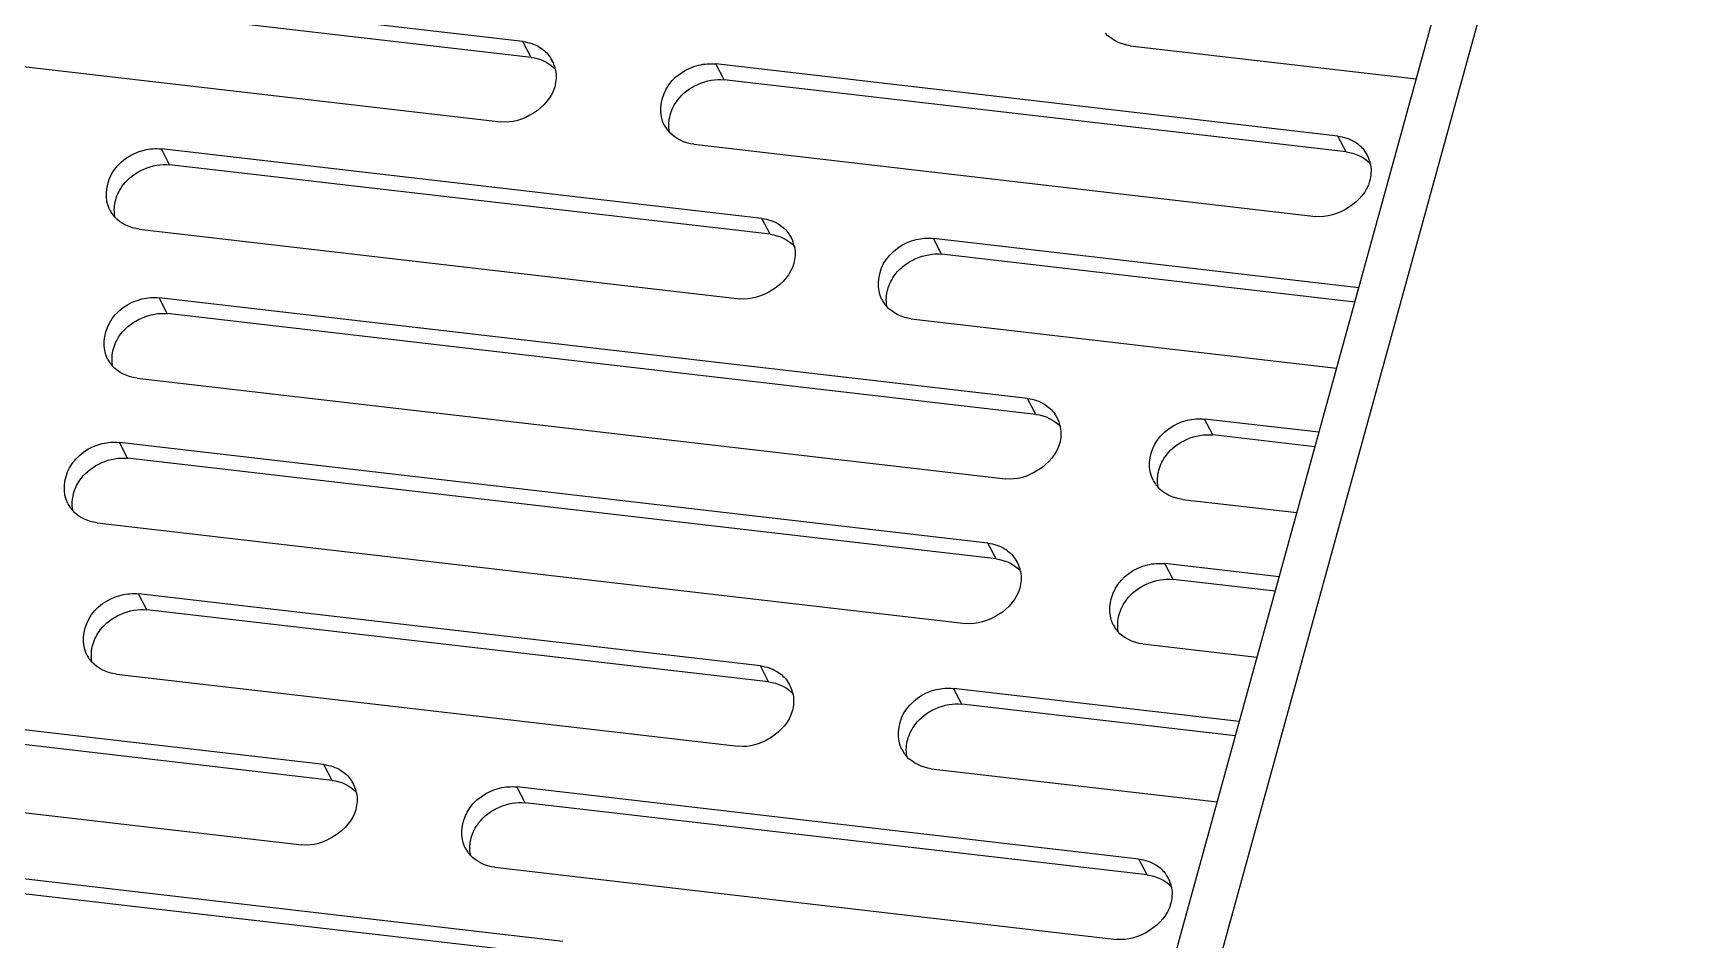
# Model space of a CAD drawing. Header units: millimetres. Extents: x -177 to 18421, y -5017 to 3255.
# Drawn here: x 13249.96 to 13268.17, y 1990.91 to 2000.84 of the extents above; entities that cross this region are included whole.
import ezdxf

# ---------------------------------------------------------------- set-up
doc = ezdxf.new("R2010")
doc.units = ezdxf.units.MM
doc.header["$LTSCALE"] = 46.255
doc.layers.get('0').update_dxf_attribs({"linetype": 'CONTINUOUS'})

msp = doc.modelspace()

# ---------------------------------------------------------------- linework, layer by layer
at = {"color": 7, "linetype": 'Continuous'}
for p, q in [((13273.061, 2027.345), (13260.587, 1982.052)), ((13272.517, 2027.197), (13260.099, 1982.108)), ((13255.331, 2000.748), (13248.515, 2001.538)), ((13255.421, 2000.575), (13255.331, 2000.748)), ((13248.273, 2000.658), (13255.089, 1999.868)), ((13261.988, 2000.703), (13265.121, 2000.34)), ((13264.262, 1999.713), (13257.446, 2000.503)), ((13257.536, 2000.33), (13257.446, 2000.503)), ((13264.352, 1999.54), (13264.262, 1999.713)), ((13257.95, 1998.81), (13251.369, 1999.573)), ((13251.459, 1999.399), (13251.369, 1999.573)), ((13257.204, 1999.623), (13264.02, 1998.833)), ((13258.04, 1998.637), (13257.95, 1998.81)), ((13251.127, 1998.693), (13257.708, 1997.93)), ((13264.491, 1998.052), (13259.831, 1998.592)), ((13259.92, 1998.419), (13259.831, 1998.592)), ((13260.863, 1996.838), (13251.344, 1997.941)), ((13251.434, 1997.768), (13251.344, 1997.941)), ((13259.588, 1997.712), (13264.248, 1997.172)), ((13251.102, 1997.061), (13260.621, 1995.958)), ((13260.953, 1996.665), (13260.863, 1996.838)), ((13264.054, 1996.469), (13262.802, 1996.614)), ((13262.892, 1996.44), (13262.802, 1996.614)), ((13260.427, 1995.254), (13250.908, 1996.357)), ((13250.998, 1996.184), (13250.908, 1996.357)), ((13262.56, 1995.734), (13263.812, 1995.589)), ((13250.666, 1995.478), (13260.185, 1994.375)), ((13260.517, 1995.081), (13260.427, 1995.254)), ((13263.618, 1994.885), (13262.366, 1995.03)), ((13262.456, 1994.856), (13262.366, 1995.03)), ((13257.934, 1993.909), (13251.118, 1994.699)), ((13251.208, 1994.525), (13251.118, 1994.699)), ((13262.124, 1994.15), (13263.376, 1994.005)), ((13250.876, 1993.819), (13257.692, 1993.029)), ((13258.024, 1993.735), (13257.934, 1993.909)), ((13263.182, 1993.301), (13260.05, 1993.664)), ((13260.14, 1993.49), (13260.05, 1993.664)), ((13253.15, 1992.829), (13246.334, 1993.619)), ((13246.092, 1992.739), (13252.908, 1991.949)), ((13253.24, 1992.655), (13253.15, 1992.829)), ((13259.807, 1992.784), (13262.94, 1992.421)), ((13262.081, 1991.794), (13255.265, 1992.584)), ((13255.355, 1992.41), (13255.265, 1992.584)), ((13255.769, 1990.891), (13249.188, 1991.654)), ((13255.023, 1991.704), (13261.839, 1990.914)), ((13262.171, 1991.621), (13262.081, 1991.794))]:
    msp.add_line(p, q, dxfattribs=at)
at = {"color": 3, "linetype": 'Continuous'}
for p, q in [((13255.421, 2000.575), (13248.605, 2001.365)), ((13264.352, 1999.54), (13257.536, 2000.33)), ((13258.04, 1998.637), (13251.459, 1999.399)), ((13264.447, 1997.894), (13259.92, 1998.419)), ((13260.953, 1996.665), (13251.434, 1997.768)), ((13264.011, 1996.311), (13262.892, 1996.44)), ((13260.517, 1995.081), (13250.998, 1996.184)), ((13263.575, 1994.727), (13262.456, 1994.856)), ((13258.024, 1993.735), (13251.208, 1994.525)), ((13253.24, 1992.655), (13246.424, 1993.445)), ((13263.138, 1993.143), (13260.14, 1993.49)), ((13262.171, 1991.621), (13255.355, 1992.41)), ((13255.859, 1990.718), (13249.278, 1991.48))]:
    msp.add_line(p, q, dxfattribs=at)
at = {"color": 7, "linetype": 'Continuous'}
for centre, radius, start, end in [((13255.33, 2000.371), 0.365, 27.4056, 35.1828), ((13255.323, 2000.368), 0.372, 10.3285, 27.3353), ((13257.205, 2000.001), 0.365, 207.4056, 215.1828), ((13257.208, 2000.003), 0.368, 215.202, 221.3403), ((13264.261, 1999.336), 0.365, 27.4056, 35.1828), ((13264.255, 1999.333), 0.372, 10.3285, 27.3353), ((13251.128, 1999.07), 0.365, 207.4056, 215.1828), ((13251.131, 1999.072), 0.368, 215.202, 221.3403), ((13257.949, 1998.433), 0.365, 27.4056, 35.1828), ((13257.942, 1998.43), 0.372, 10.3285, 27.3353), ((13259.589, 1998.09), 0.365, 207.4056, 215.1828), ((13259.592, 1998.092), 0.368, 215.202, 221.3403), ((13251.103, 1997.439), 0.365, 207.4056, 215.1828), ((13251.106, 1997.441), 0.368, 215.202, 221.3403), ((13260.862, 1996.461), 0.365, 27.4056, 35.1828), ((13260.856, 1996.458), 0.372, 10.3285, 27.3353), ((13262.561, 1996.111), 0.365, 207.4056, 215.1828), ((13262.564, 1996.113), 0.368, 215.202, 221.3403), ((13250.667, 1995.855), 0.365, 207.4056, 215.1828), ((13250.67, 1995.857), 0.368, 215.202, 221.3403), ((13260.426, 1994.877), 0.365, 27.4056, 35.1828), ((13260.419, 1994.874), 0.372, 10.3285, 27.3353), ((13262.125, 1994.527), 0.365, 207.4056, 215.1828), ((13262.128, 1994.529), 0.368, 215.202, 221.3403), ((13250.877, 1994.196), 0.365, 207.4056, 215.1828), ((13250.88, 1994.198), 0.368, 215.202, 221.3403), ((13257.933, 1993.531), 0.365, 27.4056, 35.1828), ((13257.927, 1993.528), 0.372, 10.3285, 27.3353), ((13259.809, 1993.161), 0.365, 207.4056, 215.1828), ((13259.811, 1993.163), 0.368, 215.202, 221.3403), ((13253.149, 1992.451), 0.365, 27.4056, 35.1828), ((13253.142, 1992.448), 0.372, 10.3285, 27.3353), ((13255.024, 1992.081), 0.365, 207.4056, 215.1828), ((13255.027, 1992.083), 0.368, 215.202, 221.3403), ((13262.08, 1991.416), 0.365, 27.4056, 35.1828), ((13262.074, 1991.414), 0.372, 10.3285, 27.3353)]:
    msp.add_arc(centre, radius, start, end, dxfattribs=at)
for points in [[(13255.331, 2000.748), (13255.397, 2000.741), (13255.463, 2000.719), (13255.518, 2000.684)], [(13261.988, 2000.703), (13261.888, 2000.715), (13261.783, 2000.763), (13261.716, 2000.84)], [(13255.518, 2000.684), (13255.561, 2000.657), (13255.599, 2000.622), (13255.628, 2000.581)], [(13255.689, 2000.434), (13255.7, 2000.375), (13255.696, 2000.312), (13255.68, 2000.254)], [(13257.257, 2000.49), (13257.319, 2000.505), (13257.384, 2000.51), (13257.446, 2000.503)], [(13255.68, 2000.254), (13255.618, 2000.027), (13255.322, 1999.841), (13255.089, 1999.868)], [(13257.204, 1999.623), (13257.103, 1999.635), (13256.999, 1999.683), (13256.932, 1999.76)], [(13264.262, 1999.713), (13264.328, 1999.706), (13264.394, 1999.684), (13264.45, 1999.649)], [(13264.45, 1999.649), (13264.492, 1999.622), (13264.53, 1999.587), (13264.559, 1999.546)], [(13251.18, 1999.56), (13251.242, 1999.575), (13251.307, 1999.58), (13251.369, 1999.573)], [(13264.621, 1999.399), (13264.631, 1999.34), (13264.627, 1999.277), (13264.611, 1999.219)], [(13264.611, 1999.219), (13264.549, 1998.992), (13264.254, 1998.806), (13264.02, 1998.833)], [(13251.127, 1998.693), (13251.026, 1998.705), (13250.922, 1998.753), (13250.855, 1998.829)], [(13257.95, 1998.81), (13258.016, 1998.803), (13258.082, 1998.781), (13258.138, 1998.746)], [(13258.138, 1998.746), (13258.18, 1998.719), (13258.218, 1998.684), (13258.247, 1998.643)], [(13259.642, 1998.58), (13259.703, 1998.595), (13259.768, 1998.6), (13259.831, 1998.592)], [(13258.308, 1998.496), (13258.319, 1998.437), (13258.315, 1998.374), (13258.299, 1998.316)], [(13258.299, 1998.316), (13258.237, 1998.089), (13257.942, 1997.903), (13257.708, 1997.93)], [(13251.155, 1997.929), (13251.217, 1997.944), (13251.282, 1997.949), (13251.344, 1997.941)], [(13259.588, 1997.712), (13259.487, 1997.724), (13259.383, 1997.773), (13259.316, 1997.849)], [(13251.102, 1997.061), (13251.001, 1997.073), (13250.897, 1997.122), (13250.83, 1997.198)], [(13260.863, 1996.838), (13260.929, 1996.831), (13260.995, 1996.809), (13261.051, 1996.774)], [(13261.051, 1996.774), (13261.093, 1996.747), (13261.131, 1996.712), (13261.16, 1996.671)], [(13262.613, 1996.601), (13262.675, 1996.616), (13262.74, 1996.621), (13262.802, 1996.614)], [(13250.719, 1996.345), (13250.781, 1996.36), (13250.846, 1996.365), (13250.908, 1996.357)], [(13261.221, 1996.525), (13261.232, 1996.465), (13261.228, 1996.402), (13261.212, 1996.344)], [(13261.212, 1996.344), (13261.15, 1996.117), (13260.855, 1995.931), (13260.621, 1995.958)], [(13262.56, 1995.734), (13262.459, 1995.745), (13262.355, 1995.794), (13262.288, 1995.87)], [(13250.666, 1995.478), (13250.565, 1995.489), (13250.461, 1995.538), (13250.393, 1995.614)], [(13260.427, 1995.254), (13260.493, 1995.247), (13260.559, 1995.225), (13260.615, 1995.19)], [(13260.615, 1995.19), (13260.657, 1995.163), (13260.695, 1995.128), (13260.724, 1995.087)], [(13260.785, 1994.941), (13260.796, 1994.881), (13260.792, 1994.818), (13260.776, 1994.76)], [(13262.177, 1995.017), (13262.238, 1995.032), (13262.303, 1995.037), (13262.366, 1995.03)], [(13260.776, 1994.76), (13260.714, 1994.533), (13260.419, 1994.347), (13260.185, 1994.375)], [(13250.929, 1994.686), (13250.991, 1994.701), (13251.056, 1994.706), (13251.118, 1994.699)], [(13262.124, 1994.15), (13262.023, 1994.162), (13261.918, 1994.21), (13261.851, 1994.286)], [(13250.876, 1993.819), (13250.775, 1993.831), (13250.671, 1993.879), (13250.604, 1993.955)], [(13257.934, 1993.909), (13258, 1993.901), (13258.066, 1993.88), (13258.122, 1993.845)], [(13258.122, 1993.845), (13258.164, 1993.818), (13258.202, 1993.782), (13258.231, 1993.742)], [(13259.861, 1993.651), (13259.922, 1993.666), (13259.987, 1993.671), (13260.05, 1993.664)], [(13258.293, 1993.595), (13258.303, 1993.536), (13258.299, 1993.473), (13258.283, 1993.414)], [(13258.283, 1993.414), (13258.221, 1993.188), (13257.926, 1993.002), (13257.692, 1993.029)], [(13259.807, 1992.784), (13259.707, 1992.796), (13259.602, 1992.844), (13259.535, 1992.92)], [(13253.15, 1992.829), (13253.216, 1992.821), (13253.282, 1992.8), (13253.337, 1992.765)], [(13253.337, 1992.765), (13253.38, 1992.738), (13253.418, 1992.703), (13253.447, 1992.662)], [(13255.076, 1992.571), (13255.138, 1992.586), (13255.203, 1992.591), (13255.265, 1992.584)], [(13253.508, 1992.515), (13253.519, 1992.456), (13253.515, 1992.393), (13253.499, 1992.334)], [(13253.499, 1992.334), (13253.437, 1992.108), (13253.141, 1991.922), (13252.908, 1991.949)], [(13255.023, 1991.704), (13254.922, 1991.716), (13254.818, 1991.764), (13254.751, 1991.84)], [(13262.081, 1991.794), (13262.147, 1991.786), (13262.213, 1991.765), (13262.269, 1991.73)], [(13262.269, 1991.73), (13262.311, 1991.703), (13262.349, 1991.668), (13262.378, 1991.627)], [(13262.44, 1991.48), (13262.45, 1991.421), (13262.446, 1991.358), (13262.43, 1991.3)], [(13262.43, 1991.3), (13262.368, 1991.073), (13262.073, 1990.887), (13261.839, 1990.914)]]:
    msp.add_open_spline(points, degree=3, dxfattribs=at)
at = {"color": 3, "linetype": 'Continuous'}
for points in [[(13255.421, 2000.575), (13255.522, 2000.563), (13255.626, 2000.515), (13255.693, 2000.438)], [(13257.027, 2000.108), (13257.139, 2000.256), (13257.352, 2000.351), (13257.536, 2000.33)], [(13256.945, 1999.944), (13256.961, 2000.003), (13256.99, 2000.06), (13257.027, 2000.108)], [(13256.936, 1999.763), (13256.925, 1999.823), (13256.929, 1999.886), (13256.945, 1999.944)], [(13264.352, 1999.54), (13264.453, 1999.528), (13264.558, 1999.48), (13264.625, 1999.403)], [(13250.95, 1999.178), (13251.062, 1999.326), (13251.275, 1999.421), (13251.459, 1999.399)], [(13250.868, 1999.014), (13250.884, 1999.073), (13250.913, 1999.129), (13250.95, 1999.178)], [(13250.859, 1998.833), (13250.848, 1998.893), (13250.852, 1998.956), (13250.868, 1999.014)], [(13258.04, 1998.637), (13258.141, 1998.625), (13258.246, 1998.577), (13258.313, 1998.5)], [(13259.411, 1998.198), (13259.523, 1998.345), (13259.737, 1998.44), (13259.92, 1998.419)], [(13259.329, 1998.033), (13259.345, 1998.092), (13259.374, 1998.149), (13259.411, 1998.198)], [(13259.32, 1997.853), (13259.309, 1997.912), (13259.313, 1997.975), (13259.329, 1998.033)], [(13250.925, 1997.547), (13251.037, 1997.694), (13251.251, 1997.789), (13251.434, 1997.768)], [(13250.843, 1997.382), (13250.859, 1997.441), (13250.888, 1997.498), (13250.925, 1997.547)], [(13250.834, 1997.202), (13250.823, 1997.261), (13250.827, 1997.324), (13250.843, 1997.382)], [(13260.953, 1996.665), (13261.054, 1996.653), (13261.159, 1996.605), (13261.226, 1996.528)], [(13262.383, 1996.219), (13262.495, 1996.366), (13262.708, 1996.461), (13262.892, 1996.44)], [(13250.489, 1995.963), (13250.601, 1996.11), (13250.814, 1996.205), (13250.998, 1996.184)], [(13262.301, 1996.055), (13262.317, 1996.114), (13262.346, 1996.17), (13262.383, 1996.219)], [(13262.292, 1995.874), (13262.281, 1995.933), (13262.285, 1995.997), (13262.301, 1996.055)], [(13250.407, 1995.799), (13250.423, 1995.858), (13250.452, 1995.914), (13250.489, 1995.963)], [(13250.398, 1995.618), (13250.387, 1995.677), (13250.391, 1995.74), (13250.407, 1995.799)], [(13260.517, 1995.081), (13260.618, 1995.069), (13260.722, 1995.021), (13260.79, 1994.945)], [(13261.947, 1994.635), (13262.059, 1994.783), (13262.272, 1994.878), (13262.456, 1994.856)], [(13250.699, 1994.304), (13250.811, 1994.452), (13251.024, 1994.547), (13251.208, 1994.525)], [(13261.865, 1994.471), (13261.881, 1994.53), (13261.91, 1994.586), (13261.947, 1994.635)], [(13261.856, 1994.29), (13261.845, 1994.349), (13261.849, 1994.413), (13261.865, 1994.471)], [(13250.617, 1994.14), (13250.633, 1994.199), (13250.662, 1994.255), (13250.699, 1994.304)], [(13250.608, 1993.959), (13250.597, 1994.018), (13250.601, 1994.082), (13250.617, 1994.14)], [(13258.024, 1993.735), (13258.125, 1993.724), (13258.23, 1993.675), (13258.297, 1993.599)], [(13259.631, 1993.269), (13259.742, 1993.417), (13259.956, 1993.512), (13260.14, 1993.49)], [(13259.548, 1993.105), (13259.565, 1993.164), (13259.594, 1993.22), (13259.631, 1993.269)], [(13259.539, 1992.924), (13259.528, 1992.984), (13259.532, 1993.047), (13259.548, 1993.105)], [(13253.24, 1992.655), (13253.341, 1992.644), (13253.445, 1992.595), (13253.512, 1992.519)], [(13254.846, 1992.189), (13254.958, 1992.337), (13255.171, 1992.432), (13255.355, 1992.41)], [(13254.764, 1992.025), (13254.78, 1992.084), (13254.809, 1992.14), (13254.846, 1992.189)], [(13254.755, 1991.844), (13254.744, 1991.904), (13254.748, 1991.967), (13254.764, 1992.025)], [(13262.171, 1991.621), (13262.272, 1991.609), (13262.377, 1991.56), (13262.444, 1991.484)]]:
    msp.add_open_spline(points, degree=3, dxfattribs=at)
at = {"color": 7, "linetype": 'Continuous'}
for points in [[(13256.881, 1999.833), (13256.821, 1999.949), (13256.851, 2000.281), (13257.114, 2000.455), (13257.257, 2000.49)], [(13250.804, 1998.903), (13250.744, 1999.019), (13250.774, 1999.351), (13251.037, 1999.525), (13251.18, 1999.56)], [(13259.266, 1997.922), (13259.205, 1998.039), (13259.235, 1998.37), (13259.498, 1998.545), (13259.642, 1998.58)], [(13250.78, 1997.271), (13250.719, 1997.388), (13250.749, 1997.719), (13251.012, 1997.894), (13251.155, 1997.929)], [(13262.238, 1995.943), (13262.177, 1996.06), (13262.207, 1996.391), (13262.47, 1996.566), (13262.613, 1996.601)], [(13250.343, 1995.687), (13250.283, 1995.804), (13250.313, 1996.135), (13250.576, 1996.31), (13250.719, 1996.345)], [(13261.801, 1994.359), (13261.741, 1994.476), (13261.771, 1994.807), (13262.034, 1994.982), (13262.177, 1995.017)], [(13250.553, 1994.028), (13250.493, 1994.145), (13250.523, 1994.476), (13250.786, 1994.651), (13250.929, 1994.686)], [(13259.485, 1992.993), (13259.424, 1993.11), (13259.454, 1993.441), (13259.717, 1993.616), (13259.861, 1993.651)], [(13254.7, 1991.914), (13254.64, 1992.03), (13254.67, 1992.361), (13254.933, 1992.536), (13255.076, 1992.571)]]:
    msp.add_open_spline(points, degree=3, knots=[0, 0, 0, 0, 0.470525, 1, 1, 1, 1], dxfattribs=at)

doc.saveas('drawing.dxf')
